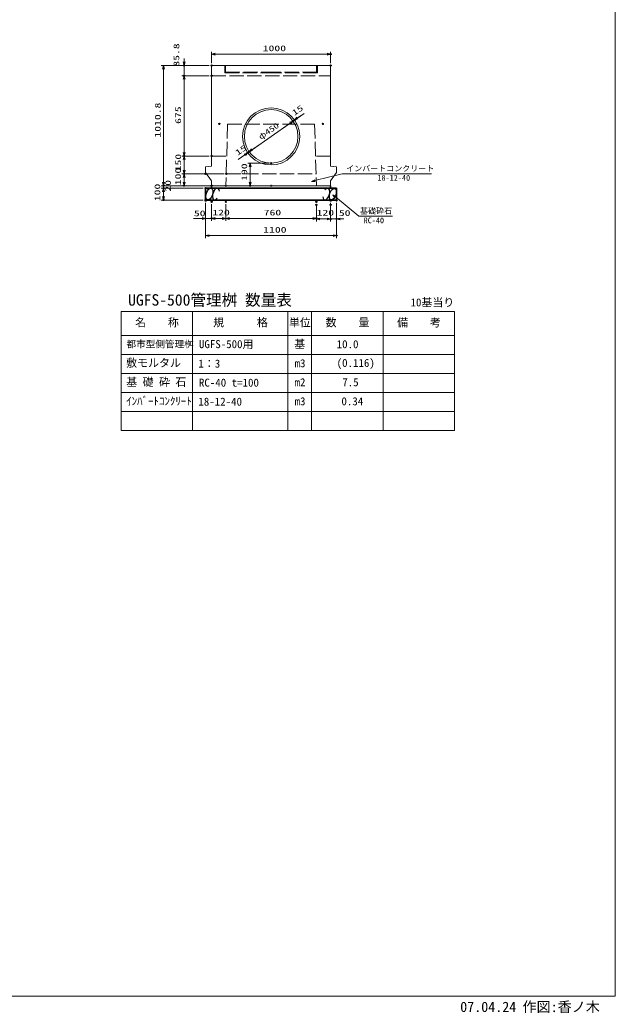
# Model space of a CAD drawing. Units: millimetres on the paper. Extents: x 15 to 1219, y 8 to 859.
# Drawn here: x 968.6 to 1218.6, y 7.9 to 425.5 of the extents above; entities that cross this region are included whole.
import ezdxf
from ezdxf.enums import TextEntityAlignment as Align

# ---------------------------------------------------------------- set-up
doc = ezdxf.new("R2010")
doc.units = ezdxf.units.MM
doc.header["$PDMODE"] = 32
doc.header["$PDSIZE"] = 0.5
doc.linetypes.add('DASHED', pattern=[7.5, 6, -1.5])
for name, color, linetype, lineweight in [('0_9', 1, 'Continuous', 5), ('1', 1, 'DASHED', 5), ('D-BMK-HTXT', 7, 'Continuous', 13), ('D-STR-DIM（寸法）', 7, 'Continuous', 13), ('D-STR-HTXT(基礎砕石-旗)', 7, 'Continuous', 13), ('D-STR-HTXT（旗上げ）', 7, 'Continuous', 13), ('D-STR-STRF(グリ)', 7, 'Continuous', 25), ('D-STR（構造物）', 1, 'Continuous', 35)]:
    doc.layers.add(name, color=color, linetype=linetype, lineweight=lineweight)
doc.layers.add('Defpoints_10', color=151, linetype='Continuous')
doc.styles.add('ＭＳ ゴシック', font='')
doc.styles.get('ＭＳ ゴシック').set_extended_font_data('MS Gothic')

# ---------------------------------------------------------------- blocks, each defined once
blk = doc.blocks.new('_Open30')
at = {"color": 7, "linetype": 'Continuous', "lineweight": 13}
for p, q in [((-1, 0.2679), (0, 0)), ((0, 0), (-1, -0.2679)), ((0, 0), (-1, 0))]:
    blk.add_line(p, q, dxfattribs=at)

msp = doc.modelspace()

# ---------------------------------------------------------------- linework, layer by layer
at = {"layer": '0_9', "lineweight": 13}
for p, q in [((1049.117, 406.338), (1049.117, 364.048)), ((1049.117, 406.338), (1074.117, 406.338)), ((1053.407, 406.338), (1078.407, 406.338)), ((1054.648, 406.338), (1054.648, 403.288)), ((1099.117, 406.338), (1074.117, 406.338)), ((1093.586, 406.338), (1093.586, 403.288)), ((1099.117, 406.338), (1099.117, 364.048)), ((1046.617, 363.798), (1049.117, 364.048)), ((1046.617, 363.798), (1046.617, 361.298)), ((1101.617, 363.798), (1099.117, 364.048)), ((1101.617, 363.798), (1101.617, 361.298)), ((1046.617, 361.298), (1049.117, 357.798)), ((1101.617, 361.298), (1099.117, 357.798)), ((1049.117, 357.798), (1049.117, 355.798)), ((1049.117, 355.798), (1074.117, 355.798)), ((1099.117, 355.798), (1074.117, 355.798)), ((1099.117, 357.798), (1099.117, 355.798))]:
    msp.add_line(p, q, dxfattribs=at)
for centre in [(1052.367, 381.803), (1095.867, 381.803)]:
    msp.add_circle(centre, 0.3, dxfattribs=at)
at = {"layer": '1', "linetype": 'Continuous', "lineweight": 13}
for p, q in [((1054.992, 406.338), (1054.992, 403.588)), ((1093.242, 406.338), (1093.242, 403.588))]:
    msp.add_line(p, q, dxfattribs=at)
at = {"layer": '1', "lineweight": 13}
for p, q in [((1054.648, 403.288), (1074.117, 403.288)), ((1054.992, 403.588), (1074.117, 403.588)), ((1093.242, 403.588), (1074.117, 403.588)), ((1093.586, 403.288), (1074.117, 403.288)), ((1055.829, 381.698), (1055.117, 355.798)), ((1055.829, 381.698), (1074.117, 381.698)), ((1092.405, 381.698), (1074.117, 381.698)), ((1092.405, 381.698), (1093.117, 355.798)), ((1049.117, 368.298), (1055.461, 368.298)), ((1099.117, 368.298), (1092.773, 368.298))]:
    msp.add_line(p, q, dxfattribs=at)
at = {"layer": '1', "linetype": 'Continuous', "lineweight": 13}
for radius, start, end in [(12, 90.00015, 270), (12, 270, 89.99985), (11.25, 90.00015, 270), (11.25, 270, 89.99985)]:
    msp.add_arc((1074.117, 376.548), radius, start, end, dxfattribs=at)
at = {"layer": 'D-BMK-HTXT'}
for p, q in [((1011.143, 302.867), (1011.143, 252.867)), ((1011.143, 302.867), (1151.143, 302.867)), ((1041.143, 302.867), (1041.143, 252.867)), ((1081.143, 302.867), (1081.143, 252.867)), ((1091.143, 302.867), (1091.143, 252.867)), ((1121.143, 302.867), (1121.143, 252.867)), ((1151.143, 302.867), (1151.143, 252.867)), ((1011.143, 292.867), (1151.143, 292.867)), ((1011.143, 284.867), (1151.143, 284.867)), ((1011.143, 276.867), (1151.143, 276.867)), ((1011.143, 268.867), (1151.143, 268.867)), ((1011.143, 260.867), (1151.143, 260.867)), ((1011.143, 252.867), (1151.143, 252.867))]:
    msp.add_line(p, q, dxfattribs=at)
at = {"layer": 'D-STR-DIM（寸法）', "color": 2}
for p in [(1218.639, 858.616), (15.033, 15.002)]:
    msp.add_line(p, (1218.639, 15.002), dxfattribs=at)
at = {"layer": 'D-STR-DIM（寸法）'}
for p, q in [((1037.535, 407.838), (1037.535, 409.338)), ((1049.117, 407.338), (1049.117, 412.114)), ((1050.617, 411.114), (1097.617, 411.114)), ((1099.117, 407.338), (1099.117, 412.114)), ((1048.117, 406.338), (1027.936, 406.338)), ((1048.117, 406.338), (1036.535, 406.338)), ((1037.535, 402.048), (1037.535, 406.338)), ((1028.936, 404.838), (1028.936, 357.298)), ((1048.117, 402.048), (1036.535, 402.048)), ((1048.117, 402.048), (1036.535, 402.048)), ((1037.535, 369.798), (1037.535, 400.548)), ((1037.535, 400.548), (1037.535, 399.048)), ((1087.943, 386.223), (1078.726, 379.773)), ((1085.178, 384.288), (1086.407, 385.148)), ((1066.128, 370.958), (1082.105, 382.138)), ((1082.105, 382.138), (1080.876, 381.278)), ((1083.334, 382.998), (1083.949, 383.428)), ((1069.508, 373.323), (1060.291, 366.874)), ((1066.128, 370.958), (1067.357, 371.818)), ((1048.117, 368.298), (1036.535, 368.298)), ((1048.117, 368.298), (1036.535, 368.298)), ((1063.056, 368.809), (1061.827, 367.949)), ((1064.899, 370.098), (1064.285, 369.668)), ((1037.535, 362.298), (1037.535, 366.798)), ((1073.117, 365.298), (1064.311, 365.298)), ((1065.311, 363.798), (1065.311, 357.298)), ((1045.51, 360.798), (1036.535, 360.798)), ((1054.327, 360.798), (1036.535, 360.798)), ((1037.535, 359.298), (1037.535, 357.298)), ((1048.117, 355.798), (1027.936, 355.798)), ((1048.117, 355.798), (1027.936, 355.798)), ((1028.936, 357.298), (1028.936, 358.798)), ((1028.936, 355.798), (1028.936, 354.798)), ((1054.117, 355.798), (1036.535, 355.798)), ((1073.117, 355.798), (1064.311, 355.798)), ((1045.617, 354.798), (1027.936, 354.798)), ((1045.617, 354.798), (1027.936, 354.798)), ((1028.936, 353.298), (1028.936, 351.798)), ((1028.936, 353.298), (1028.936, 351.298)), ((1045.617, 349.798), (1027.936, 349.798)), ((1046.617, 348.548), (1046.617, 333.807)), ((1046.617, 348.051), (1046.617, 341.066)), ((1049.117, 348.051), (1049.117, 341.066)), ((1049.117, 348.051), (1049.117, 341.066)), ((1055.117, 348.051), (1055.117, 341.066)), ((1055.117, 348.051), (1055.117, 341.066)), ((1093.117, 348.051), (1093.117, 341.066)), ((1093.117, 346.801), (1093.117, 340.816)), ((1099.117, 348.548), (1099.117, 340.816)), ((1099.117, 346.801), (1099.117, 340.816)), ((1101.617, 348.548), (1101.617, 333.807)), ((1101.617, 348.548), (1101.617, 340.816)), ((1048.742, 342.066), (1041.492, 342.066)), ((1049.117, 342.066), (1046.617, 342.066)), ((1053.617, 342.066), (1050.617, 342.066)), ((1050.617, 342.066), (1052.117, 342.066)), ((1056.617, 342.066), (1091.617, 342.066)), ((1094.617, 341.816), (1097.617, 341.816)), ((1097.617, 341.816), (1096.117, 341.816)), ((1099.117, 341.816), (1101.617, 341.816)), ((1103.117, 341.816), (1104.617, 341.816)), ((1048.117, 334.807), (1100.117, 334.807))]:
    msp.add_line(p, q, dxfattribs=at)
at = {"layer": 'D-STR-DIM（寸法）', "color": 1, "linetype": 'DASHED'}
for p, q in [((1049.117, 402.048), (1099.117, 402.048)), ((1055.327, 360.798), (1092.906, 360.798))]:
    msp.add_line(p, q, dxfattribs=at)
at = {"layer": 'D-STR-HTXT(基礎砕石-旗)'}
msp.add_lwpolyline([(1125.053, 342.961), (1110.949, 342.961), (1101.195, 351.066)], dxfattribs=at)
at = {"layer": 'D-STR-HTXT（旗上げ）'}
msp.add_lwpolyline([(1141.539, 360.846), (1103.906, 360.798), (1092.543, 357.934)], dxfattribs=at)
at = {"layer": 'D-STR-STRF(グリ)'}
for centre, major_axis in [((1048.192, 352.322), (0.79, 2.421)), ((1100.042, 352.275), (-0.79, -2.421))]:
    msp.add_ellipse(centre, major_axis=major_axis, ratio=0.5139, dxfattribs=at)
for centre, major_axis in [((1050.933, 352.322), (0.79, 2.421)), ((1097.301, 352.275), (-0.79, -2.421))]:
    msp.add_ellipse(centre, major_axis=major_axis, ratio=0.5139, start_param=5.3575563, end_param=10.3750652, dxfattribs=at)
at = {"layer": 'D-STR（構造物）'}
for p, q in [((1049.117, 355.798), (1049.117, 354.798)), ((1099.117, 355.798), (1099.117, 354.798)), ((1046.617, 354.798), (1101.617, 354.798)), ((1046.617, 354.798), (1046.617, 349.798)), ((1046.617, 354.798), (1101.617, 354.798)), ((1101.617, 354.798), (1101.617, 349.798)), ((1046.617, 349.798), (1101.617, 349.798))]:
    msp.add_line(p, q, dxfattribs=at)
at = {"layer": 'Defpoints_10'}
for p in [(1099.117, 411.114), (1037.535, 406.338), (1049.117, 406.338), (1049.117, 406.338), (1049.117, 406.338), (1099.117, 406.338), (1037.535, 402.048), (1049.117, 402.048), (1049.117, 402.048), (1083.334, 382.998), (1083.334, 382.998), (1083.949, 383.428), (1083.949, 383.428), (1037.535, 368.298), (1049.117, 368.298), (1049.117, 368.298), (1064.285, 369.668), (1064.285, 369.668), (1064.899, 370.098), (1064.899, 370.098), (1074.117, 365.298), (1046.51, 360.798), (1055.327, 360.798), (1028.936, 355.798), (1028.936, 354.798), (1037.535, 355.798), (1046.617, 354.798), (1046.617, 354.798), (1049.117, 355.798), (1049.117, 355.798), (1055.117, 355.798), (1065.311, 355.798), (1074.117, 355.798), (1028.936, 349.798), (1046.617, 349.798), (1046.617, 349.548), (1049.117, 349.051), (1055.117, 349.051), (1055.117, 349.051), (1093.117, 349.051), (1093.117, 347.801), (1099.117, 349.548), (1099.117, 347.801), (1101.617, 349.548), (1101.617, 349.548), (1049.117, 342.066), (1093.117, 342.066), (1099.117, 341.816), (1101.617, 341.816), (1101.617, 334.807)]:
    msp.add_point(p, dxfattribs=at)

# ---------------------------------------------------------------- block references
at = {"layer": 'D-STR-DIM（寸法）', "xscale": 1.5, "yscale": 1.5}
for p, rotation in [((1049.117, 411.114), 180), ((1028.936, 406.338), 90), ((1037.535, 406.338), 270), ((1037.535, 402.048), 90), ((1037.535, 402.048), 90), ((1083.949, 383.428), 214.98161), ((1083.334, 382.998), 34.98161), ((1083.334, 382.998), 34.98161), ((1037.535, 368.298), 270), ((1037.535, 368.298), 90), ((1064.285, 369.668), 34.98161), ((1064.899, 370.098), 214.98161), ((1064.899, 370.098), 214.98161), ((1065.311, 365.298), 90), ((1037.535, 360.798), 270), ((1037.535, 360.798), 90), ((1028.936, 355.798), 270), ((1028.936, 355.798), 270), ((1037.535, 355.798), 270), ((1065.311, 355.798), 270), ((1028.936, 354.798), 90), ((1028.936, 354.798), 90), ((1028.936, 349.798), 270), ((1049.117, 342.066), 180), ((1049.117, 342.066), 180), ((1055.117, 342.066), 180), ((1093.117, 341.816), 180), ((1101.617, 341.816), 180), ((1046.617, 334.807), 180)]:
    msp.add_blockref('_Open30', p, dxfattribs=dict(at, rotation=rotation))
for p in [(1099.117, 411.114), (1046.617, 342.066), (1055.117, 342.066), (1093.117, 342.066), (1099.117, 341.816), (1099.117, 341.816), (1101.617, 334.807)]:
    msp.add_blockref('_Open30', p, dxfattribs=at)
at = {"layer": 'D-STR-HTXT(基礎砕石-旗)', "xscale": 1.5, "yscale": 1.5, "rotation": 140.27459}
msp.add_blockref('_Open30', (1100.042, 352.025), dxfattribs=at)
at = {"layer": 'D-STR-HTXT（旗上げ）', "xscale": 1.5, "yscale": 1.5, "rotation": 194.1476}
msp.add_blockref('_Open30', (1091.088, 357.567), dxfattribs=at)

# ---------------------------------------------------------------- texts
at = {"layer": 'D-BMK-HTXT', "style": 'ＭＳ ゴシック'}
for s, height, p in [('UGFS-500管理桝 数量表', 4.811, (1014.032, 303.933)), ('10基当り', 3.367, (1132.683, 304.063)), ('名\u3000\u3000称', 3.367, (1016.979, 295.585)), ('規\u3000\u3000\u3000格', 3.367, (1049.783, 295.603)), ('単位', 3.367, (1081.602, 295.568)), ('数\u3000\u3000量', 3.367, (1097.033, 295.603)), ('備\u3000\u3000考', 3.367, (1127.05, 295.563)), ('都市型側管理桝', 2.886, (1013.34, 286.896)), ('UGFS-500用', 3.367, (1043.791, 286.504)), ('基', 3.367, (1083.86, 286.505)), ('10.0', 3.367, (1101.657, 286.469)), ('敷モルタル', 3.367, (1013.249, 278.612)), ('1：3', 3.367, (1043.56, 278.318)), ('m3', 3.367, (1083.967, 278.469)), ('(0.116)', 3.367, (1101.654, 278.586)), ('基 礎 砕 石', 3.367, (1013.249, 270.576)), ('RC-40 t=100', 3.367, (1043.792, 270.318)), ('m2', 3.367, (1083.958, 270.469)), ('7.5', 3.367, (1104.023, 270.469)), ('ｲﾝﾊﾞｰﾄｺﾝｸﾘｰﾄ', 3.367, (1013.231, 262.541)), ('18-12-40', 3.367, (1043.56, 262.318)), ('m3', 3.367, (1083.967, 262.469)), ('0.34', 3.367, (1103.655, 262.469))]:
    msp.add_text(s, height=height, dxfattribs=at).set_placement(p, align=Align.BOTTOM_LEFT)
at = {"layer": 'D-STR-DIM（寸法）', "style": 'ＭＳ ゴシック'}
for s, rotation, width, p in [('85.8', 90, 1.5, (1036.231, 405.857)), ('1010.8', 90, 1.5, (1028.398, 376.027)), ('675', 90, 1.5, (1036.997, 381.794)), ('15', 34.982, 1.5, (1084.299, 384.549)), ('φ450', 34.982, 1.3, (1070.224, 374.48)), ('15', 34.982, 1.5, (1060.493, 367.779)), ('150', 90, 1.5, (1036.997, 361.84)), ('190', 90, 1.5, (1064.774, 357.84)), ('100', 90, 1.5, (1036.927, 355.996)), ('100', 90, 1.5, (1028.245, 349.289)), ('20', 90, 1.5, (1032.73, 353.308))]:
    msp.add_text(s, height=2.405, rotation=rotation, dxfattribs=dict(at, width=width)).set_placement(p, align=Align.BOTTOM_LEFT)
at = {"layer": 'D-STR-DIM（寸法）', "style": 'ＭＳ ゴシック', "width": 1.5}
for s, p in [('1000', (1070.575, 411.651)), ('50', (1041.663, 342.265)), ('120', (1049.409, 342.603)), ('760', (1070.992, 342.603)), ('120', (1093.214, 342.556)), ('50', (1102.569, 342.397)), ('1100', (1070.784, 335.344))]:
    msp.add_text(s, height=2.405, dxfattribs=at).set_placement(p, align=Align.BOTTOM_LEFT)
at = {"layer": 'D-STR-DIM（寸法）', "style": 'ＭＳ ゴシック'}
for s, p in [('07.04.24', (1153.549, 7.07)), ('作図:香ノ木', (1179.739, 7.07))]:
    msp.add_text(s, height=4.33, dxfattribs=at).set_placement(p, align=Align.BOTTOM_LEFT)
at = {"layer": 'D-STR-HTXT(基礎砕石-旗)', "style": 'ＭＳ ゴシック'}
for s, p in [('基礎砕石', (1111.485, 343.295)), ('RC-40', (1112.973, 339.31))]:
    msp.add_text(s, height=2.405, dxfattribs=at).set_placement(p, align=Align.BOTTOM_LEFT)
at = {"layer": 'D-STR-HTXT（旗上げ）', "style": 'ＭＳ ゴシック'}
for s, p in [('インバートコンクリート', (1105.636, 361.142)), ('18-12-40', (1118.779, 357.195))]:
    msp.add_text(s, height=2.405, dxfattribs=at).set_placement(p, align=Align.BOTTOM_LEFT)

doc.saveas('drawing.dxf')
